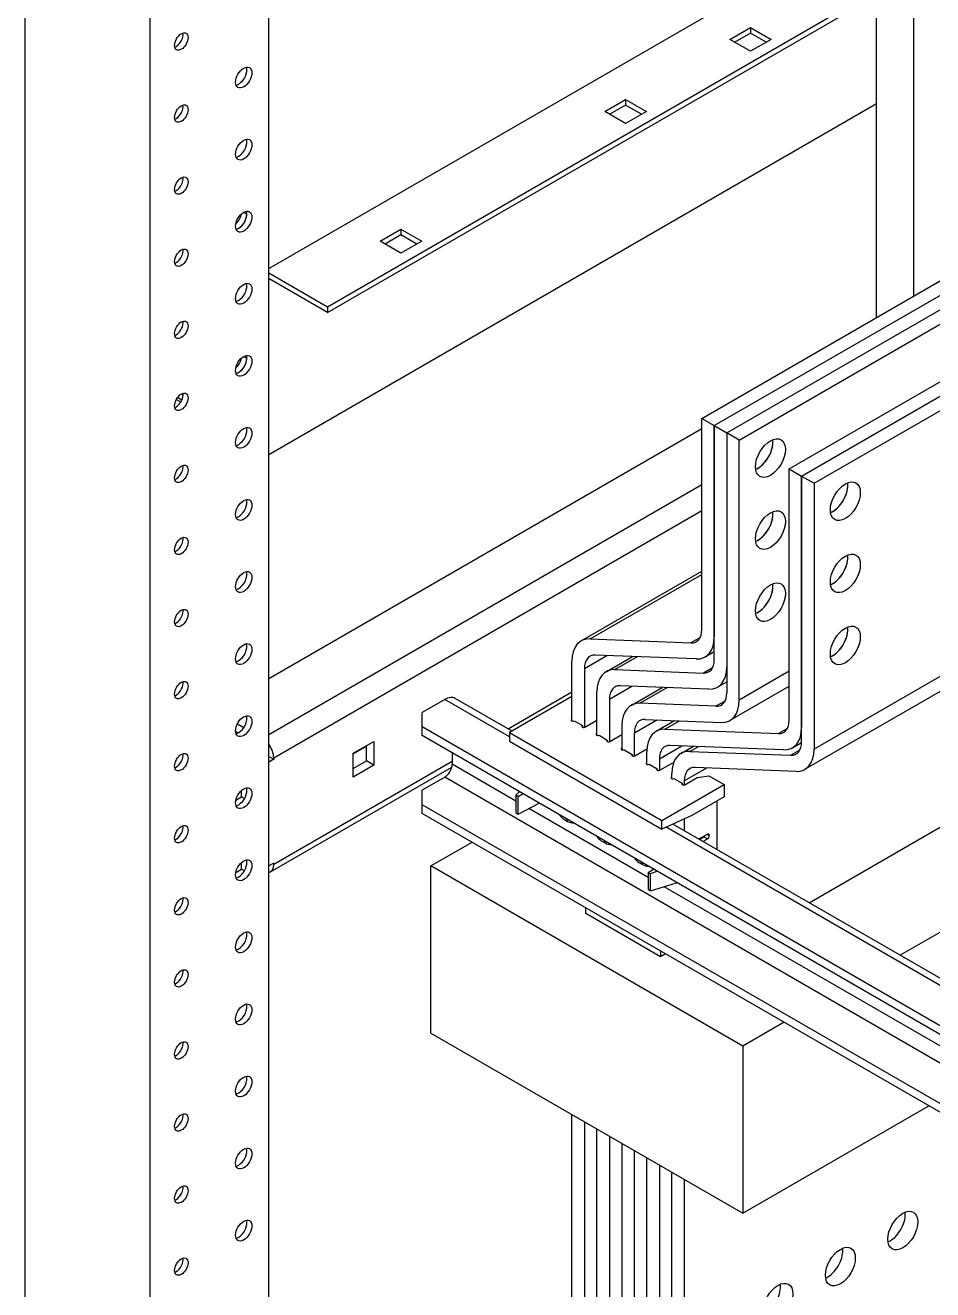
# Model space of a CAD drawing. Header units: millimetres. Extents: x -116965 to 323937, y 291661 to 566926.
# Drawn here: x -23905.9 to -23777.4, y 302216.9 to 302396 of the extents above; entities that cross this region are included whole.
import ezdxf

# ---------------------------------------------------------------- set-up
doc = ezdxf.new("R2010")
doc.units = ezdxf.units.MM
doc.layers.add('ALPHA', color=255, linetype='Continuous')

msp = doc.modelspace()

# ---------------------------------------------------------------- linework, layer by layer
at = {"layer": 'ALPHA'}
for p, q in [((-23905.885339, 302049.215819), (-23905.885339, 302518.701353)), ((-23871.413883, 302139.540753), (-23871.413883, 302518.191042)), ((-23888.207669, 302039.009611), (-23888.207669, 302508.495145)), ((-23785.323633, 302354.585538), (-23785.323634, 302459.913596)), ((-23780.020332, 302357.6474), (-23780.020334, 302447.462023)), ((-23871.413883, 302361.525761), (-23785.323634, 302411.22999)), ((-23863.105379, 302356.116471), (-23785.323634, 302401.023782)), ((-23863.105379, 302355.299974), (-23785.323634, 302400.207286)), ((-23806.112572, 302393.9815), (-23803.178079, 302395.67573)), ((-23803.178079, 302395.67573), (-23800.243586, 302393.9815)), ((-23803.178079, 302395.67573), (-23803.178079, 302394.859234)), ((-23803.178079, 302392.28727), (-23806.112572, 302393.9815)), ((-23803.178079, 302394.859234), (-23805.405465, 302393.573252)), ((-23800.950693, 302393.573252), (-23803.178079, 302394.859234)), ((-23800.243586, 302393.9815), (-23803.178079, 302392.28727)), ((-23871.413883, 302335.193746), (-23785.323634, 302384.897975)), ((-23823.790242, 302383.775293), (-23820.855748, 302385.469523)), ((-23820.855748, 302385.469523), (-23820.855748, 302384.653027)), ((-23820.855748, 302385.469523), (-23817.921255, 302383.775293)), ((-23820.855748, 302382.081062), (-23823.790242, 302383.775293)), ((-23820.855748, 302384.653027), (-23823.083135, 302383.367044)), ((-23818.628362, 302383.367044), (-23820.855748, 302384.653027)), ((-23817.921255, 302383.775293), (-23820.855748, 302382.081062)), ((-23874.949417, 302369.486603), (-23874.507475, 302369.231447)), ((-23855.610047, 302365.40412), (-23852.675554, 302367.09835)), ((-23852.675554, 302367.09835), (-23852.675554, 302366.281853)), ((-23852.675554, 302367.09835), (-23849.74106, 302365.40412)), ((-23852.675554, 302363.709889), (-23855.610047, 302365.40412)), ((-23852.675554, 302366.281853), (-23854.90294, 302364.995871)), ((-23850.448167, 302364.995871), (-23852.675554, 302366.281853)), ((-23849.74106, 302365.40412), (-23852.675554, 302363.709889)), ((-23810.072371, 302340.296847), (-23765.878197, 302365.812366)), ((-23808.304604, 302339.276226), (-23764.11043, 302364.791745)), ((-23808.304604, 302339.276226), (-23764.11043, 302364.791745)), ((-23806.536837, 302338.255605), (-23762.342663, 302363.771124)), ((-23806.536837, 302338.255605), (-23762.342663, 302363.771124)), ((-23871.413883, 302360.913388), (-23863.105379, 302356.116471)), ((-23871.413883, 302360.096892), (-23871.237107, 302359.99483)), ((-23871.413883, 302359.892768), (-23871.237107, 302359.99483)), ((-23863.105379, 302355.299974), (-23871.237107, 302359.99483)), ((-23797.698002, 302333.152502), (-23753.503828, 302358.668021)), ((-23863.105379, 302356.116471), (-23863.105379, 302355.299974)), ((-23804.76907, 302337.234985), (-23769.413731, 302357.6474)), ((-23795.930235, 302332.131881), (-23751.736061, 302357.6474)), ((-23795.930235, 302332.131881), (-23751.736061, 302357.6474)), ((-23794.162468, 302331.11126), (-23749.968294, 302356.626779)), ((-23874.949417, 302349.074188), (-23874.507475, 302348.819033)), ((-23876.010077, 302347.645319), (-23875.751258, 302347.794748)), ((-23883.770408, 302343.756658), (-23883.540931, 302343.62417)), ((-23883.866001, 302342.587104), (-23884.505998, 302342.956606)), ((-23883.700925, 302342.900045), (-23884.317521, 302343.256037)), ((-23810.07237, 302310.404102), (-23810.072371, 302340.296847)), ((-23810.072371, 302340.296847), (-23808.304604, 302339.276226)), ((-23871.413883, 302303.452442), (-23810.072371, 302338.86798)), ((-23808.304603, 302306.117495), (-23808.304604, 302339.276226)), ((-23808.304604, 302339.276226), (-23806.536837, 302338.255605)), ((-23808.304604, 302339.276226), (-23808.304604, 302309.383481)), ((-23804.76907, 302337.234985), (-23806.536837, 302338.255605)), ((-23806.536837, 302338.255605), (-23806.536836, 302301.422639)), ((-23806.536837, 302338.255605), (-23806.536837, 302305.096874)), ((-23804.76907, 302300.402019), (-23804.76907, 302337.234985)), ((-23797.698002, 302297.544281), (-23797.698002, 302333.152502)), ((-23797.698002, 302333.152502), (-23795.930235, 302332.131881)), ((-23795.930235, 302332.131881), (-23795.930235, 302296.52366)), ((-23795.930235, 302294.482419), (-23795.930235, 302332.131881)), ((-23795.930235, 302332.131881), (-23794.162468, 302331.11126)), ((-23794.162468, 302331.11126), (-23794.162468, 302293.461798)), ((-23810.072371, 302330.907139), (-23871.413883, 302295.4916)), ((-23870.706777, 302292.225614), (-23810.072371, 302327.232904)), ((-23827.162729, 302308.778804), (-23810.072371, 302318.645927)), ((-23825.905456, 302309.06946), (-23810.072371, 302318.210696)), ((-23825.905456, 302309.06946), (-23811.603385, 302308.513044)), ((-23810.320809, 302309.253539), (-23811.603385, 302308.513044)), ((-23767.645964, 302308.771109), (-23794.162468, 302293.461798)), ((-23828.457147, 302297.438041), (-23828.457147, 302305.917697)), ((-23826.68938, 302304.897076), (-23823.524096, 302306.724553)), ((-23810.856294, 302306.231718), (-23825.158365, 302306.788134)), ((-23823.627195, 302304.423422), (-23819.886629, 302306.583039)), ((-23822.369922, 302304.714079), (-23819.180378, 302306.555563)), ((-23809.599021, 302306.522374), (-23808.304604, 302307.269706)), ((-23795.456885, 302290.600691), (-23767.645964, 302306.657334)), ((-23826.68938, 302304.897076), (-23826.68938, 302296.560308)), ((-23822.369922, 302304.714079), (-23809.835618, 302304.226437)), ((-23808.553042, 302304.966932), (-23809.835618, 302304.226437)), ((-23797.698002, 302304.484502), (-23804.76907, 302300.402019)), ((-23823.153846, 302300.541695), (-23819.988562, 302302.369172)), ((-23809.088527, 302301.945111), (-23821.622831, 302302.432753)), ((-23807.831254, 302302.235767), (-23806.536837, 302302.983099)), ((-23806.063487, 302297.540912), (-23797.698002, 302302.370727)), ((-23836.947632, 302295.998903), (-23844.988369, 302300.641225)), ((-23828.457147, 302301.513262), (-23837.477964, 302296.305091)), ((-23828.457147, 302300.900887), (-23837.295981, 302295.797784)), ((-23824.921613, 302295.3968), (-23824.921613, 302301.562315)), ((-23823.153846, 302300.541695), (-23823.153846, 302294.519066)), ((-23820.091661, 302299.659793), (-23815.688629, 302302.201885)), ((-23818.834388, 302299.950449), (-23814.982377, 302302.174409)), ((-23846.488369, 302300.492639), (-23849.67035, 302298.655522)), ((-23837.295981, 302295.185411), (-23846.488369, 302300.492639)), ((-23808.067851, 302299.531582), (-23818.834388, 302299.950449)), ((-23806.785275, 302300.272077), (-23808.067851, 302299.531582)), ((-23875.845484, 302297.029565), (-23874.937234, 302296.505187)), ((-23849.67035, 302296.61428), (-23849.67035, 302298.655522)), ((-23828.457147, 302297.696138), (-23828.51018, 302297.66552)), ((-23828.51018, 302297.66552), (-23828.51018, 302297.461395)), ((-23828.156626, 302297.461395), (-23826.9899, 302296.787786)), ((-23826.636347, 302296.583662), (-23824.921613, 302297.573664)), ((-23819.618312, 302295.778065), (-23816.453028, 302297.605543)), ((-23818.087297, 302297.669123), (-23807.32076, 302297.250256)), ((-23816.556127, 302295.987757), (-23813.924429, 302297.507168)), ((-23815.298854, 302296.278413), (-23813.218178, 302297.479692)), ((-23875.748608, 302295.748889), (-23876.09477, 302295.948745)), ((-23676.075635, 302196.389325), (-23849.67035, 302296.61428)), ((-23849.67035, 302295.389535), (-23849.67035, 302296.61428)), ((-23676.075635, 302195.16458), (-23849.67035, 302295.389535)), ((-23837.295981, 302295.797784), (-23837.295981, 302294.573039)), ((-23837.295981, 302295.797784), (-23815.729224, 302283.346211)), ((-23826.9899, 302296.787786), (-23826.9899, 302296.583662)), ((-23824.921613, 302295.654897), (-23824.974646, 302295.624278)), ((-23824.974646, 302295.624278), (-23824.974646, 302295.420154)), ((-23824.621092, 302295.420154), (-23823.454366, 302294.746544)), ((-23823.100813, 302294.54242), (-23821.386079, 302295.532422)), ((-23821.386079, 302296.798686), (-23821.386079, 302293.355559)), ((-23819.618312, 302292.477825), (-23819.618312, 302295.778065)), ((-23815.298854, 302296.278413), (-23799.229016, 302295.653223)), ((-23797.946441, 302296.393718), (-23799.229016, 302295.653223)), ((-23859.446101, 302292.868605), (-23856.511608, 302294.562835)), ((-23859.446101, 302292.807367), (-23857.572268, 302293.889225)), ((-23857.572268, 302291.786747), (-23857.572268, 302293.950463)), ((-23856.511608, 302294.562835), (-23856.511608, 302291.174374)), ((-23837.295981, 302294.573039), (-23815.729224, 302282.121466)), ((-23823.454366, 302294.746544), (-23823.454366, 302294.54242)), ((-23821.386079, 302293.613655), (-23821.439112, 302293.583037)), ((-23821.439112, 302293.583037), (-23821.439112, 302293.378912)), ((-23821.085558, 302293.378912), (-23819.918832, 302292.705303)), ((-23819.565279, 302292.501179), (-23817.838366, 302293.498212)), ((-23816.082778, 302292.106029), (-23812.917494, 302293.933506)), ((-23798.481926, 302293.371897), (-23814.551763, 302293.997087)), ((-23813.020594, 302292.85712), (-23811.267428, 302293.869311)), ((-23811.76332, 302293.147777), (-23810.561176, 302293.841835)), ((-23797.224652, 302293.662553), (-23795.930997, 302294.409445)), ((-23871.413883, 302292.429738), (-23870.706777, 302292.021489)), ((-23870.706777, 302292.021489), (-23871.413883, 302291.613241)), ((-23870.706777, 302292.225614), (-23870.706777, 302292.021489)), ((-23845.427709, 302291.715303), (-23870.706777, 302277.120427)), ((-23859.446101, 302289.480144), (-23859.446101, 302292.868605)), ((-23859.446101, 302290.704889), (-23857.572268, 302291.786747)), ((-23856.511608, 302291.174374), (-23857.572268, 302291.786747)), ((-23845.427709, 302292.940045), (-23845.427709, 302291.307052)), ((-23819.918832, 302292.705303), (-23819.918832, 302292.501179)), ((-23817.850545, 302291.572414), (-23817.903578, 302291.541795)), ((-23817.850545, 302291.314317), (-23817.850545, 302293.12665)), ((-23816.082778, 302292.106029), (-23816.082778, 302290.436583)), ((-23811.76332, 302293.147777), (-23797.461249, 302292.591361)), ((-23796.178674, 302293.331856), (-23797.461249, 302292.591361)), ((-23871.172767, 302276.090428), (-23845.472644, 302290.928401)), ((-23856.511608, 302291.174374), (-23859.446101, 302289.480144)), ((-23836.412098, 302286.101887), (-23845.427709, 302291.307052)), ((-23817.903578, 302291.541795), (-23817.903578, 302291.337671)), ((-23817.550024, 302291.337671), (-23816.383298, 302290.664061)), ((-23816.383298, 302290.664061), (-23816.383298, 302290.459937)), ((-23816.029745, 302290.459937), (-23814.261978, 302291.480558)), ((-23814.315011, 302289.273076), (-23814.315011, 302289.996013)), ((-23814.261978, 302291.480558), (-23814.077578, 302291.509085)), ((-23812.547244, 302288.975393), (-23809.38196, 302290.80287)), ((-23796.714159, 302290.310035), (-23811.016229, 302290.866451)), ((-23846.488369, 302289.469935), (-23849.67035, 302287.632818)), ((-23676.075635, 302191.082097), (-23846.488369, 302289.469935)), ((-23815.729224, 302283.346211), (-23806.89039, 302288.449314)), ((-23814.315011, 302289.531172), (-23814.368044, 302289.500554)), ((-23814.368044, 302289.500554), (-23814.368044, 302289.29643)), ((-23814.01449, 302289.29643), (-23812.847764, 302288.62282)), ((-23812.847764, 302288.62282), (-23812.847764, 302288.418696)), ((-23812.547244, 302288.975393), (-23812.547244, 302288.395342)), ((-23812.494211, 302288.418696), (-23810.726444, 302289.439317)), ((-23810.726444, 302289.439317), (-23809.053411, 302289.698136)), ((-23809.053411, 302289.698136), (-23806.89039, 302288.449314)), ((-23806.89039, 302288.449314), (-23806.89039, 302286.710177)), ((-23876.058471, 302286.216836), (-23875.249938, 302286.683643)), ((-23875.249938, 302286.683643), (-23875.249938, 302287.617257)), ((-23874.844024, 302286.449289), (-23875.249938, 302286.683643)), ((-23849.67035, 302285.591576), (-23849.67035, 302287.632818)), ((-23836.412098, 302286.918383), (-23835.897741, 302287.437916)), ((-23836.058544, 302286.714259), (-23836.412098, 302286.918383)), ((-23836.412098, 302286.918383), (-23836.412098, 302284.468894)), ((-23835.3809, 302287.139518), (-23836.058544, 302286.714259)), ((-23836.058544, 302284.264769), (-23836.058544, 302286.714259)), ((-23806.89039, 302286.710177), (-23811.486584, 302284.056563)), ((-23794.874778, 302271.70813), (-23767.645964, 302287.428694)), ((-23676.075635, 302185.366621), (-23849.67035, 302285.591576)), ((-23849.67035, 302284.366831), (-23849.67035, 302285.591576)), ((-23836.412098, 302284.468894), (-23836.058544, 302284.264769)), ((-23836.058544, 302284.264769), (-23833.101552, 302285.823536)), ((-23817.673768, 302275.283307), (-23834.580048, 302285.044153)), ((-23807.95105, 302286.097804), (-23807.95105, 302279.257719)), ((-23676.075635, 302184.141876), (-23849.67035, 302284.366831)), ((-23829.606195, 302283.540129), (-23829.075865, 302283.233942)), ((-23811.486584, 302284.056052), (-23815.729224, 302282.121466)), ((-23815.729224, 302282.121466), (-23815.729224, 302283.346211)), ((-23754.216138, 302248.233853), (-23814.154728, 302282.839414)), ((-23812.553772, 302283.569429), (-23812.547244, 302283.565659)), ((-23812.547244, 302283.565659), (-23812.547244, 302281.911333)), ((-23811.486584, 302284.056563), (-23811.486584, 302284.056052)), ((-23754.564488, 302247.420361), (-23815.136608, 302282.391691)), ((-23810.511796, 302280.736166), (-23809.267621, 302281.404322)), ((-23810.383813, 302280.662276), (-23809.792324, 302281.042161)), ((-23810.07237, 302280.862301), (-23810.07237, 302280.97215)), ((-23809.792324, 302281.042161), (-23809.261994, 302280.735975)), ((-23809.01171, 302281.186181), (-23809.330787, 302281.3704)), ((-23809.277042, 302281.399263), (-23809.01171, 302281.246073)), ((-23809.01171, 302281.246073), (-23809.01171, 302281.186181)), ((-23848.432913, 302276.9163), (-23842.599282, 302280.284349)), ((-23824.302894, 302280.478267), (-23823.772564, 302280.17208)), ((-23809.261994, 302280.735975), (-23809.853483, 302280.356089)), ((-23875.249938, 302276.477436), (-23875.249938, 302277.41105)), ((-23870.706777, 302277.324551), (-23871.413883, 302276.916303)), ((-23870.706777, 302277.324551), (-23870.706777, 302277.120427)), ((-23818.999593, 302277.416404), (-23818.469263, 302277.110218)), ((-23876.058471, 302276.010629), (-23875.249938, 302276.477436)), ((-23874.844024, 302276.243081), (-23875.249938, 302276.477436)), ((-23848.432912, 302253.2379), (-23848.432913, 302276.9163)), ((-23804.238739, 302251.400782), (-23848.432913, 302276.9163)), ((-23817.673768, 302275.980279), (-23816.906289, 302276.473196)), ((-23817.673768, 302275.980279), (-23817.673768, 302273.572233)), ((-23817.320215, 302275.776155), (-23817.673768, 302275.980279)), ((-23816.3678, 302276.162299), (-23817.320215, 302275.776155)), ((-23817.320215, 302273.368109), (-23817.320215, 302275.776155)), ((-23817.320215, 302273.368109), (-23813.678615, 302274.534943)), ((-23753.680604, 302238.336837), (-23815.414295, 302273.9788)), ((-23813.678615, 302274.534943), (-23813.678615, 302274.609697)), ((-23813.678615, 302274.534943), (-23813.611517, 302274.570958)), ((-23817.673768, 302273.572233), (-23817.320215, 302273.368109)), ((-23766.117443, 302273.410123), (-23781.97008, 302264.257599)), ((-23826.512603, 302270.180204), (-23826.512603, 302270.9967)), ((-23815.906001, 302264.056479), (-23826.512603, 302270.180204)), ((-23815.906001, 302264.872975), (-23815.906001, 302264.056479)), ((-23815.198894, 302264.464728), (-23815.906001, 302264.056479)), ((-23798.405108, 302254.76883), (-23804.238739, 302251.400782)), ((-23848.432912, 302253.2379), (-23804.238739, 302227.722381)), ((-23804.238739, 302251.400782), (-23804.238739, 302227.722381)), ((-23828.457145, 302203.533671), (-23828.457146, 302241.704885)), ((-23804.238739, 302227.722381), (-23777.899012, 302242.92963)), ((-23826.689379, 302240.684265), (-23826.689378, 302204.554291)), ((-23824.921611, 302201.492429), (-23824.921612, 302239.663644)), ((-23823.153845, 302238.643023), (-23823.153844, 302202.51305)), ((-23821.386078, 302237.622403), (-23821.386077, 302199.451188)), ((-23819.618311, 302200.471808), (-23819.618311, 302236.601782)), ((-23817.850544, 302197.409946), (-23817.850544, 302235.581161)), ((-23816.082777, 302234.56054), (-23816.082777, 302198.430567)), ((-23814.31501, 302194.928672), (-23814.31501, 302233.53992)), ((-23812.547243, 302232.519299), (-23812.547243, 302196.389326))]:
    msp.add_line(p, q, dxfattribs=at)
for centre, major_axis, ratio, start_param, end_param in [((-23883.788252, 302393.675314), (0.675, 1.169134), 0.5773502692, 2.3561944902, 8.6393797974), ((-23884.495359, 302394.083562), (0.675, 1.169134), 0.5773502692, 3.926990817, 5.7318997087), ((-23884.495359, 302394.083562), (0.675, 1.169134), 0.5773502692, 3.692878252, 3.926990817), ((-23874.949417, 302388.57221), (0.8125, 1.407291), 0.5773502692, 2.3561944902, 8.6393797974), ((-23875.656524, 302388.980458), (0.8125, 1.407291), 0.5773502692, 3.926990817, 5.8329886172), ((-23875.656524, 302388.980458), (0.8125, 1.407291), 0.5773502692, 3.5917893435, 3.926990817), ((-23883.788252, 302383.469106), (0.675, 1.169134), 0.5773502692, 2.3561944902, 8.6393797974), ((-23884.495359, 302383.877355), (0.675, 1.169134), 0.5773502692, 3.926990817, 5.7318997087), ((-23884.495359, 302383.877355), (0.675, 1.169134), 0.5773502692, 3.692878252, 3.926990817), ((-23874.949417, 302378.366003), (0.8125, 1.407291), 0.5773502692, 2.3561944902, 8.6393797974), ((-23875.656524, 302378.774251), (0.8125, 1.407291), 0.5773502692, 3.926990817, 5.8329886172), ((-23875.656524, 302378.774251), (0.8125, 1.407291), 0.5773502692, 3.5917893435, 3.926990817), ((-23883.788252, 302373.262899), (0.675, 1.169134), 0.5773502692, 2.3561944902, 8.6393797974), ((-23884.495359, 302373.671148), (0.675, 1.169134), 0.5773502692, 3.926990817, 5.7318997087), ((-23884.495359, 302373.671148), (0.675, 1.169134), 0.5773502692, 3.692878252, 3.926990817), ((-23874.949417, 302368.159796), (0.8125, 1.407291), 0.5773502692, 2.3561944902, 8.6393797974), ((-23876.363631, 302368.976292), (0.8125, 1.407291), 0.5773502692, 4.1973738484, 5.2274041124), ((-23875.656524, 302368.568044), (0.8125, 1.407291), 0.5773502692, 3.5917893435, 5.4977871438), ((-23875.656524, 302368.568044), (0.8125, 1.407291), 0.5773502692, 3.926990817, 5.8329886172), ((-23875.656524, 302368.568044), (0.8125, 1.407291), 0.5773502692, 3.5917893435, 3.926990817), ((-23883.788252, 302363.056692), (0.675, 1.169134), 0.5773502692, 2.3561944902, 8.6393797974), ((-23884.495359, 302363.46494), (0.675, 1.169134), 0.5773502692, 3.926990817, 5.7318997087), ((-23884.495359, 302363.46494), (0.675, 1.169134), 0.5773502692, 3.692878252, 3.926990817), ((-23874.949417, 302357.953588), (0.8125, 1.407291), 0.5773502692, 2.3561944902, 8.6393797974), ((-23875.656524, 302358.361837), (0.8125, 1.407291), 0.5773502692, 3.926990817, 5.8329886172), ((-23875.656524, 302358.361837), (0.8125, 1.407291), 0.5773502692, 3.5917893435, 3.926990817), ((-23883.788252, 302352.850485), (0.675, 1.169134), 0.5773502692, 2.3561944902, 8.6393797974), ((-23884.495359, 302353.258733), (0.675, 1.169134), 0.5773502692, 3.926990817, 5.7318997087), ((-23884.495359, 302353.258733), (0.675, 1.169134), 0.5773502692, 3.692878252, 3.926990817), ((-23874.949417, 302347.747381), (0.8125, 1.407291), 0.5773502692, 2.3561944902, 8.6393797974), ((-23875.656524, 302348.155629), (0.8125, 1.407291), 0.5773502692, 3.926990817, 5.8329886172), ((-23876.363631, 302348.563878), (0.8125, 1.407291), 0.5773502692, 4.1973738484, 5.2274041124), ((-23875.656524, 302348.155629), (0.8125, 1.407291), 0.5773502692, 3.5917893435, 5.4977871438), ((-23875.656524, 302348.155629), (0.8125, 1.407291), 0.5773502692, 3.5917893435, 3.926990817), ((-23883.788252, 302342.644277), (0.675, 1.169134), 0.5773502692, 2.3561944902, 8.6393797974), ((-23884.495359, 302343.052526), (0.675, 1.169134), 0.5773502692, 3.926990817, 5.7318997087), ((-23884.495359, 302343.052526), (0.675, 1.169134), 0.5773502692, 3.692878252, 3.926990817), ((-23874.949417, 302337.541174), (0.8125, 1.407291), 0.5773502692, 2.3561944902, 8.6393797974), ((-23875.656524, 302337.949422), (0.8125, 1.407291), 0.5773502692, 3.926990817, 5.8329886172), ((-23875.656524, 302337.949422), (0.8125, 1.407291), 0.5773502692, 3.5917893435, 3.926990817), ((-23800.349653, 302334.683433), (1.5, 2.598076), 0.5773502692, 2.3561944902, 8.6393797974), ((-23802.11742, 302335.704054), (1.5, 2.598076), 0.5773502692, 3.7717298997, 5.6530480611), ((-23802.11742, 302335.704054), (1.5, 2.598076), 0.5773502692, 3.9269908319, 5.6530480611), ((-23883.788252, 302332.43807), (0.675, 1.169134), 0.5773502692, 2.3561944902, 8.6393797974), ((-23884.495359, 302332.846318), (0.675, 1.169134), 0.5773502692, 3.926990817, 5.7318997087), ((-23802.11742, 302335.704054), (1.5, 2.598076), 0.5773502692, 3.7717298997, 3.9269908319), ((-23884.495359, 302332.846318), (0.675, 1.169134), 0.5773502692, 3.692878252, 3.926990817), ((-23789.743051, 302328.559709), (1.5, 2.598076), 0.5773502692, 2.3561944902, 8.6393797974), ((-23791.510818, 302329.580329), (1.5, 2.598076), 0.5773502692, 3.7717298997, 5.6530480611), ((-23791.510818, 302329.580329), (1.5, 2.598076), 0.5773502692, 3.9269908319, 5.6530480611), ((-23874.949417, 302327.334967), (0.8125, 1.407291), 0.5773502692, 2.3561944902, 8.6393797974), ((-23875.656524, 302327.743215), (0.8125, 1.407291), 0.5773502692, 3.926990817, 5.8329886172), ((-23800.349652, 302324.477226), (1.5, 2.598076), 0.5773502692, 2.3561944902, 8.6393797974), ((-23875.656524, 302327.743215), (0.8125, 1.407291), 0.5773502692, 3.5917893435, 3.926990817), ((-23802.117419, 302325.497847), (1.5, 2.598076), 0.5773502692, 3.7717298997, 5.6530480611), ((-23802.117419, 302325.497847), (1.5, 2.598076), 0.5773502692, 3.9269908319, 5.6530480611), ((-23791.510818, 302329.580329), (1.5, 2.598076), 0.5773502692, 3.7717298997, 3.9269908319), ((-23883.788252, 302322.231863), (0.675, 1.169134), 0.5773502692, 2.3561944902, 8.6393797974), ((-23884.495359, 302322.640111), (0.675, 1.169134), 0.5773502692, 3.926990817, 5.7318997087), ((-23802.117419, 302325.497847), (1.5, 2.598076), 0.5773502692, 3.7717298997, 3.9269908319), ((-23884.495359, 302322.640111), (0.675, 1.169134), 0.5773502692, 3.692878252, 3.926990817), ((-23789.743051, 302318.353501), (1.5, 2.598076), 0.5773502692, 2.3561944902, 8.6393797974), ((-23791.510818, 302319.374122), (1.5, 2.598076), 0.5773502692, 3.7717298997, 5.6530480611), ((-23791.510818, 302319.374122), (1.5, 2.598076), 0.5773502692, 3.9269908319, 5.6530480611), ((-23874.949417, 302317.128759), (0.8125, 1.407291), 0.5773502692, 2.3561944902, 8.6393797974), ((-23875.656524, 302317.537008), (0.8125, 1.407291), 0.5773502692, 3.926990817, 5.8329886172), ((-23800.349652, 302314.271019), (1.5, 2.598076), 0.5773502692, 2.3561944902, 8.6393797974), ((-23802.117419, 302315.291639), (1.5, 2.598076), 0.5773502692, 3.7717298997, 5.6530480611), ((-23802.117419, 302315.291639), (1.5, 2.598076), 0.5773502692, 3.9269908319, 5.6530480611), ((-23791.510818, 302319.374122), (1.5, 2.598076), 0.5773502692, 3.7717298997, 3.9269908319), ((-23875.656524, 302317.537008), (0.8125, 1.407291), 0.5773502692, 3.5917893435, 3.926990817), ((-23883.788252, 302312.025656), (0.675, 1.169134), 0.5773502692, 2.3561944902, 8.6393797974), ((-23884.495359, 302312.433904), (0.675, 1.169134), 0.5773502692, 3.926990817, 5.7318997087), ((-23884.495359, 302312.433904), (0.675, 1.169134), 0.5773502692, 3.692878252, 3.926990817), ((-23802.117419, 302315.291639), (1.5, 2.598076), 0.5773502692, 3.7717298997, 3.9269908319), ((-23789.743051, 302308.147294), (1.5, 2.598076), 0.5773502692, 2.3561944902, 8.6393797974), ((-23812.724021, 302311.935033), (-1.875, 3.247595), 0.5773502606, 2.7925267957, 3.9269908095), ((-23791.510818, 302309.167915), (1.5, 2.598076), 0.5773502692, 3.7717298997, 5.6530480611), ((-23791.510818, 302309.167915), (1.5, 2.598076), 0.5773502692, 3.9269908319, 5.6530480611), ((-23874.949417, 302306.922552), (0.8125, 1.407291), 0.5773502692, 2.3561944902, 8.6393797974), ((-23875.656524, 302307.3308), (0.8125, 1.407291), 0.5773502692, 3.926990817, 5.8329886172), ((-23824.037729, 302303.366145), (-3.125, 5.412659), 0.5773502606, 5.9341194493, 7.0685834631), ((-23812.724021, 302311.935033), (-3.125, 5.412659), 0.5773502606, 2.7925267957, 3.9269908095), ((-23875.656524, 302307.3308), (0.8125, 1.407291), 0.5773502692, 3.5917893435, 3.926990817), ((-23824.037729, 302303.366145), (-1.875, 3.247595), 0.5773502606, 5.9341194493, 7.0685834631), ((-23810.956254, 302307.648426), (-1.875, 3.247595), 0.5773502606, 2.7925267957, 3.9269908095), ((-23791.510818, 302309.167915), (1.5, 2.598076), 0.5773502692, 3.7717298997, 3.9269908319), ((-23820.502195, 302299.010764), (-3.125, 5.412659), 0.5773502606, 5.9341194493, 7.0685834631), ((-23810.956254, 302307.648426), (-3.125, 5.412659), 0.5773502606, 2.7925267957, 3.9269908095), ((-23883.788252, 302301.819448), (0.675, 1.169134), 0.5773502692, 2.3561944902, 8.6393797974), ((-23884.495359, 302302.227697), (0.675, 1.169134), 0.5773502692, 3.926990817, 5.7318997087), ((-23820.502195, 302299.010764), (-1.875, 3.247595), 0.5773502606, 5.9341194493, 7.0685834631), ((-23884.495359, 302302.227697), (0.675, 1.169134), 0.5773502692, 3.692878252, 3.926990817), ((-23846.488369, 302298.043149), (1.5, 2.598076), 0.5773502692, 0, 0.7853981783), ((-23809.188487, 302302.953571), (-1.875, 3.247595), 0.5773502606, 2.7925267957, 3.9269908095), ((-23816.966661, 302294.247134), (-3.125, 5.412659), 0.5773502606, 5.9341194493, 7.0685834631), ((-23809.188487, 302302.953571), (-3.125, 5.412659), 0.5773502606, 2.7925267957, 3.9269908095), ((-23874.949417, 302296.716345), (0.8125, 1.407291), 0.5773502692, 2.3561944902, 8.6393797974), ((-23875.656524, 302297.124593), (0.8125, 1.407291), 0.5773502692, 3.926990817, 5.8329886172), ((-23828.333403, 302297.563457), (-0.25, 0), 0.5773502778, 5.4977871363, 8.6393797899), ((-23816.966661, 302294.247134), (-1.875, 3.247595), 0.5773502606, 5.9341194493, 7.0685834631), ((-23800.349652, 302299.075212), (-1.875, 3.247595), 0.5773502606, 2.7925267957, 3.9269908095), ((-23875.656524, 302297.124593), (0.8125, 1.407291), 0.5773502692, 3.5917893435, 3.926990817), ((-23826.813123, 302296.685724), (-0.25, 0), 0.5773502778, 5.4977871363, 8.6393797899), ((-23824.797869, 302295.522216), (-0.25, 0), 0.5773502778, 5.4977871363, 8.6393797899), ((-23813.431127, 302290.575098), (-3.125, 5.412659), 0.5773502606, 5.9341194493, 7.0685834631), ((-23800.349652, 302299.075212), (-3.125, 5.412659), 0.5773502606, 2.7925267957, 3.9269908095), ((-23872.297767, 302293.144172), (-1.125, 1.948557), 0.5773502692, 3.926990817, 4.9087561736), ((-23823.277589, 302294.644482), (-0.25, 0), 0.5773502778, 5.4977871363, 8.6393797899), ((-23821.262335, 302293.480975), (-0.25, 0), 0.5773502778, 5.4977871363, 8.6393797899), ((-23813.431127, 302290.575098), (-1.875, 3.247595), 0.5773502606, 5.9341194493, 7.0685834631), ((-23798.581885, 302296.01335), (-1.875, 3.247595), 0.5773502606, 2.7925267957, 3.9269908095), ((-23798.581885, 302296.01335), (-3.125, 5.412659), 0.5773502606, 2.7925267957, 3.9269908095), ((-23883.788252, 302291.613241), (0.675, 1.169134), 0.5773502692, 2.3561944902, 8.6393797974), ((-23884.495359, 302292.021489), (0.675, 1.169134), 0.5773502692, 3.926990817, 5.7318997087), ((-23819.742055, 302292.603241), (-0.25, 0), 0.5773502778, 5.4977871363, 8.6393797899), ((-23809.895594, 302287.444462), (-3.125, 5.412659), 0.5773502606, 5.9341194493, 7.0685834631), ((-23884.495359, 302292.021489), (0.675, 1.169134), 0.5773502692, 3.692878252, 3.926990817), ((-23846.488369, 302290.69468), (0.75, 1.299038), 0.5773502692, 3.9269908319, 5.4977871587), ((-23817.726801, 302291.439733), (-0.25, 0), 0.5773502778, 5.4977871363, 8.6393797899), ((-23816.206522, 302290.561999), (-0.25, 0), 0.5773502778, 5.4977871363, 8.6393797899), ((-23809.895594, 302287.444462), (-1.875, 3.247595), 0.5773502606, 5.9341194493, 7.0685834631), ((-23874.949417, 302286.510137), (0.8125, 1.407291), 0.5773502692, 2.3561944902, 8.6393797974), ((-23875.656524, 302286.918386), (0.8125, 1.407291), 0.5773502692, 3.926990817, 5.8329886172), ((-23814.191267, 302289.398492), (-0.25, 0), 0.5773502778, 5.4977871363, 8.6393797899), ((-23812.670988, 302288.520758), (-0.25, 0), 0.5773502778, 5.4977871363, 8.6393797899), ((-23875.656524, 302286.918386), (0.8125, 1.407291), 0.5773502692, 3.5917893435, 3.926990817), ((-23883.788252, 302281.407034), (0.675, 1.169134), 0.5773502692, 2.3561944902, 8.6393797974), ((-23829.606195, 302284.724049), (-0.725, 1.255737), 0.5773502606, 1.6734787432, 3.0389102222), ((-23829.075865, 302285.030235), (-1.1, 1.905256), 0.5773502606, 2.3561945125, 2.906675821), ((-23813.607904, 302282.953287), (0.75, 1.299038), 0.5773502692, 5.4977871587, 5.5032970451), ((-23884.495359, 302281.815282), (0.675, 1.169134), 0.5773502692, 3.926990817, 5.7318997087), ((-23824.302894, 302281.662187), (-0.725, 1.255737), 0.5773502606, 1.6734787432, 3.0389102222), ((-23809.807205, 302281.339274), (0.1875, 0.32476), 0.5773502692, 3.9831392757, 4.639431023), ((-23809.276875, 302281.09298), (0.1875, 0.32476), 0.5773502692, 5.4977871587, 7.0336769004), ((-23809.276875, 302281.033088), (0.1875, 0.32476), 0.5773502692, 3.9831392757, 5.4977871587), ((-23884.495359, 302281.815282), (0.675, 1.169134), 0.5773502692, 3.692878252, 3.926990817), ((-23823.772564, 302281.968373), (-1.1, 1.905256), 0.5773502606, 2.3561945125, 2.906675821), ((-23874.949417, 302276.30393), (0.8125, 1.407291), 0.5773502692, 2.3561944902, 8.6393797974), ((-23875.656524, 302276.712179), (0.8125, 1.407291), 0.5773502692, 3.926990817, 5.8329886172), ((-23818.999593, 302278.600324), (-0.725, 1.255737), 0.5773502606, 1.6734787432, 3.0389102222), ((-23872.297767, 302278.038985), (-1.125, 1.948557), 0.5773502692, 2.9452254604, 3.926990817), ((-23818.469263, 302278.906511), (-1.1, 1.905256), 0.5773502606, 2.3561945125, 2.906675821), ((-23875.656524, 302276.712179), (0.8125, 1.407291), 0.5773502692, 3.5917893435, 3.926990817), ((-23883.788252, 302271.200827), (0.675, 1.169134), 0.5773502692, 2.3561944902, 8.6393797974), ((-23884.495359, 302271.609075), (0.675, 1.169134), 0.5773502692, 3.926990817, 5.7318997087), ((-23884.495359, 302271.609075), (0.675, 1.169134), 0.5773502692, 3.692878252, 3.926990817), ((-23874.949417, 302266.097723), (0.8125, 1.407291), 0.5773502692, 2.3561944902, 8.6393797974), ((-23875.656524, 302266.505971), (0.8125, 1.407291), 0.5773502692, 3.926990817, 5.8329886172), ((-23875.656524, 302266.505971), (0.8125, 1.407291), 0.5773502692, 3.5917893435, 3.926990817), ((-23883.788252, 302260.994619), (0.675, 1.169134), 0.5773502692, 2.3561944902, 8.6393797974), ((-23884.495359, 302261.402868), (0.675, 1.169134), 0.5773502692, 3.926990817, 5.7318997087), ((-23884.495359, 302261.402868), (0.675, 1.169134), 0.5773502692, 3.692878252, 3.926990817), ((-23874.949417, 302255.891516), (0.8125, 1.407291), 0.5773502692, 2.3561944902, 8.6393797974), ((-23875.656524, 302256.299764), (0.8125, 1.407291), 0.5773502692, 3.926990817, 5.8329886172), ((-23875.656524, 302256.299764), (0.8125, 1.407291), 0.5773502692, 3.5917893435, 3.926990817), ((-23883.788252, 302250.788412), (0.675, 1.169134), 0.5773502692, 2.3561944902, 8.6393797974), ((-23884.495359, 302251.19666), (0.675, 1.169134), 0.5773502692, 3.926990817, 5.7318997087), ((-23884.495359, 302251.19666), (0.675, 1.169134), 0.5773502692, 3.692878252, 3.926990817), ((-23874.949417, 302245.685308), (0.8125, 1.407291), 0.5773502692, 2.3561944902, 8.6393797974), ((-23875.656524, 302246.093557), (0.8125, 1.407291), 0.5773502692, 3.926990817, 5.8329886172), ((-23875.656524, 302246.093557), (0.8125, 1.407291), 0.5773502692, 3.5917893435, 3.926990817), ((-23883.788252, 302240.582205), (0.675, 1.169134), 0.5773502692, 2.3561944902, 8.6393797974), ((-23884.495359, 302240.990453), (0.675, 1.169134), 0.5773502692, 3.926990817, 5.7318997087), ((-23884.495359, 302240.990453), (0.675, 1.169134), 0.5773502692, 3.692878252, 3.926990817), ((-23874.949417, 302235.479101), (0.8125, 1.407291), 0.5773502692, 2.3561944902, 8.6393797974), ((-23875.656524, 302235.887349), (0.8125, 1.407291), 0.5773502692, 3.926990817, 5.8329886172), ((-23875.656524, 302235.887349), (0.8125, 1.407291), 0.5773502692, 3.5917893435, 3.926990817), ((-23883.788252, 302230.375998), (0.675, 1.169134), 0.5773502692, 2.3561944902, 8.6393797974), ((-23884.495359, 302230.784246), (0.675, 1.169134), 0.5773502692, 3.926990817, 5.7318997087), ((-23884.495359, 302230.784246), (0.675, 1.169134), 0.5773502692, 3.692878252, 3.926990817), ((-23781.611321, 302225.272893), (1.5, 2.598076), 0.5773502692, 2.3561944902, 8.6393797974), ((-23783.379088, 302226.293513), (1.5, 2.598076), 0.5773502692, 3.9269908319, 5.6530480611), ((-23874.949417, 302225.272894), (0.8125, 1.407291), 0.5773502692, 2.3561944902, 8.6393797974), ((-23875.656524, 302225.681142), (0.8125, 1.407291), 0.5773502692, 3.926990817, 5.8329886172), ((-23875.656524, 302225.681142), (0.8125, 1.407291), 0.5773502692, 3.5917893435, 3.926990817), ((-23783.379088, 302226.293513), (1.5, 2.598076), 0.5773502692, 3.7717298997, 3.9269908319), ((-23790.450156, 302220.169789), (1.5, 2.598076), 0.5773502692, 2.3561944902, 8.6393797974), ((-23792.217923, 302221.19041), (1.5, 2.598076), 0.5773502692, 3.9269908319, 5.6530480611), ((-23883.788252, 302220.16979), (0.675, 1.169134), 0.5773502692, 2.3561944902, 8.6393797974), ((-23884.495359, 302220.578039), (0.675, 1.169134), 0.5773502692, 3.926990817, 5.7318997087), ((-23884.495359, 302220.578039), (0.675, 1.169134), 0.5773502692, 3.692878252, 3.926990817), ((-23799.288991, 302215.066685), (1.5, 2.598076), 0.5773502692, 2.3561944902, 8.6393797974), ((-23792.217923, 302221.19041), (1.5, 2.598076), 0.5773502692, 3.7717298997, 3.9269908319), ((-23801.056758, 302216.087306), (1.5, 2.598076), 0.5773502692, 3.9269908319, 5.6530480611)]:
    msp.add_ellipse(centre, major_axis=major_axis, ratio=ratio, start_param=start_param, end_param=end_param, dxfattribs=at)

doc.saveas('drawing.dxf')
